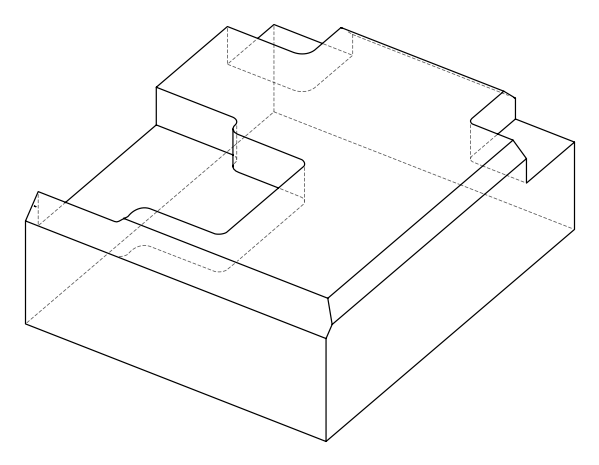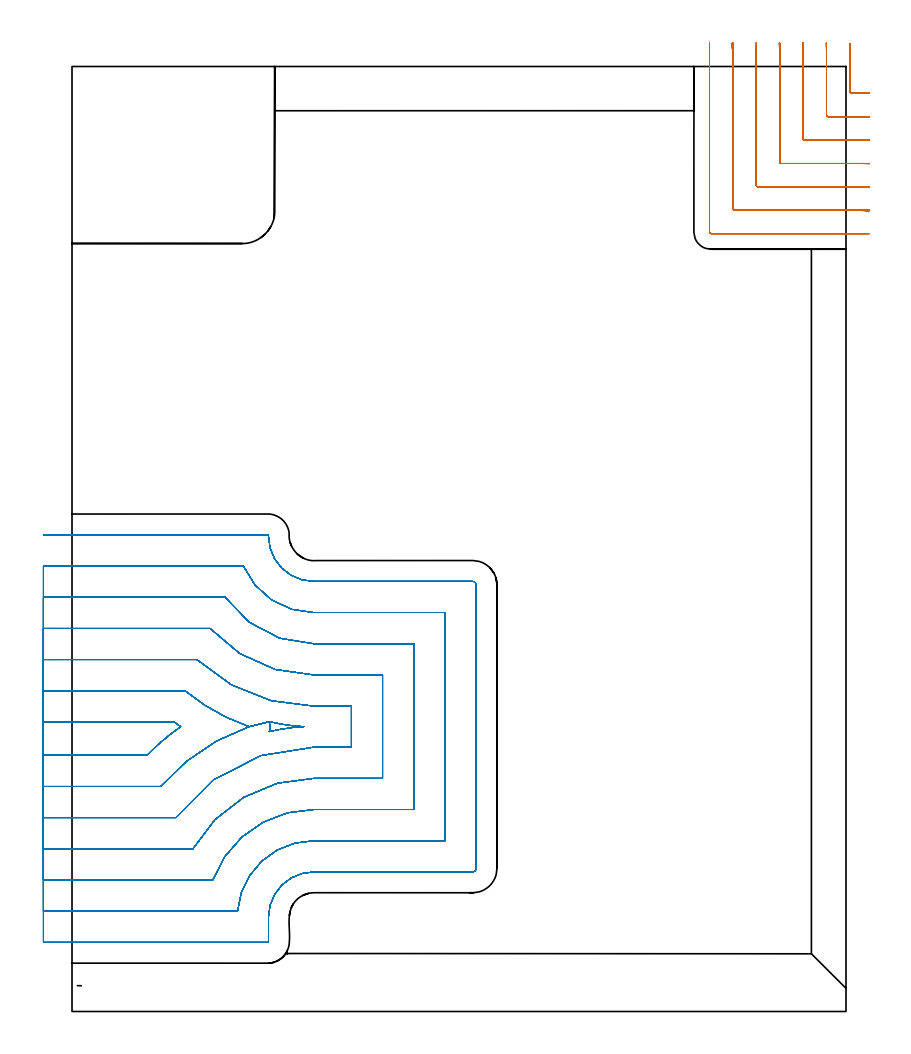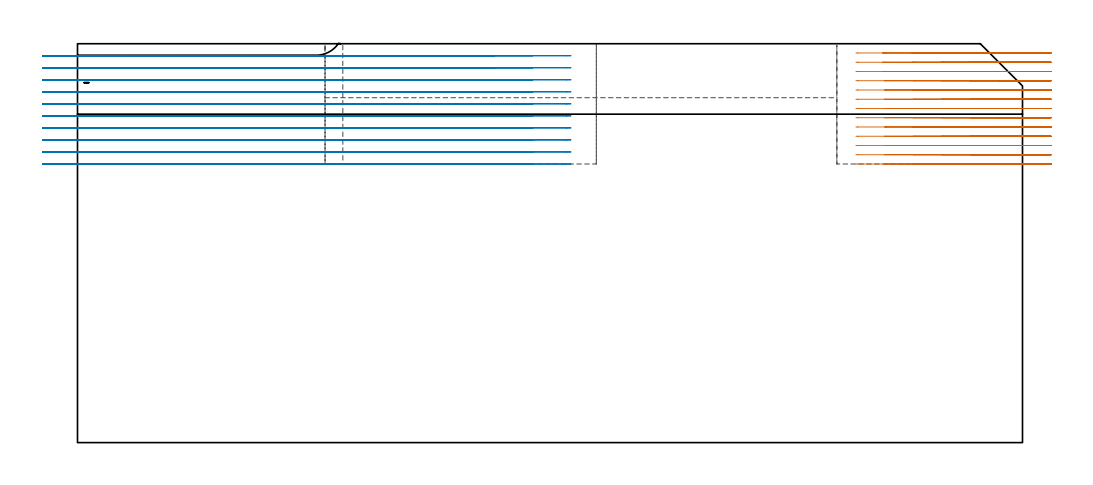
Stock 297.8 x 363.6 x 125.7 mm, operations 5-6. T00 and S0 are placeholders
(PLAN: 6 operations, 3 tool changes, 133 min)
(1 AREA_MILL | FG_CHAMFER_SURFACE | UGT0205_001 | 18.54 min | 73382 mm3)
(2 AREA_MILL_1 | FG_CHAMFER_SURFACE_1 | UGT0205_001 | 11.39 min | 24984 mm3)
(3 AREA_MILL_2 | FG_CHAMFER_SURFACE_2 | UGT0205_001 | 9.21 min | 25483 mm3)
(4 MILL_CORNER_NOTCH_RECTANGULAR | CORNER_NOTCH_RECTANGULAR | NXT0201_012 | Follow Part, ap 4, ae 75% | 12.47 min | 198972 mm3)
(5 MILL_CORNER_NOTCH_RECTANGULAR_1 | CORNER_NOTCH_RECTANGULAR_1 | NXT0201_011 | Follow Part, ap 3, ae 75% | 16.82 min | 153819 mm3)
(6 MILL_OPEN_POCKET | POCKET_OPEN | NXT0201_012 | Follow Part, ap 4, ae 75% | 64.62 min | 933026 mm3)
(TOOL UGT0205_001 | Chamfer Mill 20 x 3 x 45 deg. | D20 FL50 Z2)
(TOOL NXT0201_012 | ENDMILL 16mm [2P460-1600-NA 1630] | D16 FL38 Z6)
(TOOL NXT0201_011 | ENDMILL 12mm [2P460-1200-NA 1630] | D12 FL38 Z6)
(OP 5 MILL_CORNER_NOTCH_RECTANGULAR_1)
G17 G21 G94 G90
T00 M6
G54
G17 G0 G90 X299.209 Y372.413 S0 M3
G43 Z135.7 H1
Z122.785
G94 G1 X299.283 Y369.414 F250.
G2 X299.3 Y368.072 R54. F500.
G1 Y353.895
G3 X299.895 Y353.3 R0.6
G1 X302.272
G2 X303.8 Y353.278 R54.
G1 X306.799 Y353.194 F250.
G0 Z135.7
X290.172 Y372.598
Z122.785
G1 X290.274 Y369.6
G2 X290.3 Y368.072 R45. F500.
G1 Y344.896
G3 X290.896 Y344.3 R0.6
G1 X302.272
G2 X303.8 Y344.274 R45.
G1 X306.798 Y344.172 F250.
G0 Z135.7
X281.14 Y372.597
Z122.785
G1 X281.268 Y369.6
G2 X281.3 Y368.072 R36. F500.
G1 Y335.896
G3 X281.896 Y335.3 R0.6
G1 X302.272
G2 X303.8 Y335.268 R36.
G1 X306.797 Y335.14 F250.
G0 Z135.7
X272.087 Y372.595
Z122.785
G1 X272.257 Y369.6
G2 X272.3 Y368.072 R27. F500.
G1 Y326.896
G3 X272.896 Y326.3 R0.6
G1 X302.272
G2 X303.8 Y326.257 R27.
G1 X306.795 Y326.087 F250.
G0 Z135.7
X262.98 Y372.589
Z122.785
G1 X263.235 Y369.6
G2 X263.3 Y368.072 R18. F500.
G1 Y317.896
G3 X263.896 Y317.3 R0.6
G1 X302.272
G2 X303.8 Y317.235 R18.
G1 X306.789 Y316.98 F250.
G0 Z135.7
X253.66 Y372.556
Z122.785
G1 X254.169 Y369.6
G2 X254.3 Y368.072 R9. F500.
G1 Y308.897
G3 X254.897 Y308.3 R0.6
G1 X302.272
G2 X303.8 Y308.169 R9.
G1 X306.756 Y307.66 F250.
G0 Z135.7
X245.3 Y371.072
Z122.785
G1 Y368.072
Y299.897 F500.
G3 X245.897 Y299.3 R0.6
G1 X302.272
X305.272 F250.
G0 Z135.7
X299.209 Y372.413
Z119.869
G1 X299.283 Y369.414
G2 X299.3 Y368.071 R54. F500.
G1 Y353.895
G3 X299.895 Y353.3 R0.6
G1 X303.079
G2 X303.8 Y353.295 R54.
G1 X306.8 Y353.255 F250.
G0 Z135.7
X290.172 Y372.598
Z119.869
G1 X290.274 Y369.6
G2 X290.3 Y368.071 R45. F500.
G1 Y344.896
G3 X290.896 Y344.3 R0.6
G1 X303.079
G2 X303.8 Y344.294 R45.
G1 X306.8 Y344.246 F250.
G0 Z135.7
X281.14 Y372.597
Z119.869
G1 X281.267 Y369.6
G2 X281.3 Y368.071 R36. F500.
G1 Y335.896
G3 X281.896 Y335.3 R0.6
G1 X303.079
G2 X303.8 Y335.293 R36.
G1 X306.799 Y335.233 F250.
G0 Z135.7
X272.087 Y372.595
Z119.869
G1 X272.257 Y369.6
G2 X272.3 Y368.071 R27. F500.
G1 Y326.896
G3 X272.896 Y326.3 R0.6
G1 X303.079
G2 X303.8 Y326.29 R27.
G1 X306.799 Y326.21 F250.
G0 Z135.7
X262.98 Y372.589
Z119.869
G1 X263.235 Y369.6
G2 X263.3 Y368.071 R18. F500.
G1 Y317.896
G3 X263.896 Y317.3 R0.6
G1 X303.079
G2 X303.8 Y317.286 R18.
G1 X306.798 Y317.165 F250.
G0 Z135.7
X253.659 Y372.556
Z119.869
G1 X254.169 Y369.6
G2 X254.3 Y368.071 R9. F500.
G1 Y308.897
G3 X254.897 Y308.3 R0.6
G1 X303.079
G2 X303.8 Y308.271 R9.
G1 X306.79 Y308.031 F250.
G0 Z135.7
X245.3 Y371.071
Z119.869
G1 Y368.071
Y299.897 F500.
G3 X245.897 Y299.3 R0.6
G1 X303.079
X306.079 F250.
G0 Z135.7
X299.232 Y372.411
Z116.954
G1 X299.29 Y369.412
G2 X299.3 Y368.367 R54. F500.
G1 Y353.895
G3 X299.895 Y353.3 R0.6
G1 X303.8
X306.8 F250.
G0 Z135.7
X290.201 Y372.599
Z116.954
G1 X290.283 Y369.6
G2 X290.3 Y368.367 R45. F500.
G1 Y344.896
G3 X290.896 Y344.3 R0.6
G1 X303.8
X306.8 F250.
G0 Z135.7
X281.176 Y372.598
Z116.954
G1 X281.279 Y369.6
G2 X281.3 Y368.367 R36. F500.
G1 Y335.896
G3 X281.896 Y335.3 R0.6
G1 X303.8
X306.8 F250.
G0 Z135.7
X272.135 Y372.597
Z116.954
G1 X272.272 Y369.6
G2 X272.3 Y368.367 R27. F500.
G1 Y326.896
G3 X272.896 Y326.3 R0.6
G1 X303.8
X306.8 F250.
G0 Z135.7
X263.052 Y372.593
Z116.954
G1 X263.258 Y369.6
G2 X263.3 Y368.367 R18. F500.
G1 Y317.896
G3 X263.896 Y317.3 R0.6
G1 X303.8
X306.8 F250.
G0 Z135.7
X253.804 Y372.572
Z116.954
G1 X254.215 Y369.6
G2 X254.3 Y368.367 R9. F500.
G1 Y308.897
G3 X254.897 Y308.3 R0.6
G1 X303.8
X306.8 F250.
G0 Z135.7
X245.3 Y371.367
Z116.954
G1 Y368.367
Y299.897 F500.
G3 X245.897 Y299.3 R0.6
G1 X303.8
X306.8 F250.
G0 Z135.7
X299.3 Y372.409
Z114.038
G1 Y369.409
Y353.895 F500.
G3 X299.895 Y353.3 R0.6
G1 X303.8
X306.8 F250.
G0 Z135.7
X290.297 Y372.6
Z114.038
G1 X290.3 Y369.6
Y369.56 F500.
Y344.896
G3 X290.896 Y344.3 R0.6
G1 X303.8
X306.8 F250.
G0 Z135.7
X281.297 Y372.6
Z114.038
G1 X281.3 Y369.6
Y369.56 F500.
Y335.896
G3 X281.896 Y335.3 R0.6
G1 X303.8
X306.8 F250.
G0 Z135.7
X272.296 Y372.6
Z114.038
G1 X272.3 Y369.6
Y369.56 F500.
Y326.896
G3 X272.896 Y326.3 R0.6
G1 X303.8
X306.8 F250.
G0 Z135.7
X263.293 Y372.6
Z114.038
G1 X263.3 Y369.6
Y369.56 F500.
Y317.896
G3 X263.896 Y317.3 R0.6
G1 X303.8
X306.8 F250.
G0 Z135.7
X254.287 Y372.6
Z114.038
G1 X254.3 Y369.6
Y369.56 F500.
Y308.897
G3 X254.897 Y308.3 R0.6
G1 X303.8
X306.8 F250.
G0 Z135.7
X245.3 Y372.56
Z114.038
G1 Y369.56
Y299.897 F500.
G3 X245.897 Y299.3 R0.6
G1 X303.8
X306.8 F250.
G0 Z135.7
X299.3 Y372.409
Z111.123
G1 Y369.409
Y353.895 F500.
G3 X299.895 Y353.3 R0.6
G1 X303.8
X306.8 F250.
G0 Z135.7
X290.3 Y372.6
Z111.123
G1 Y369.6
Y344.896 F500.
G3 X290.896 Y344.3 R0.6
G1 X303.8
X306.8 F250.
G0 Z135.7
X281.3 Y372.6
Z111.123
G1 Y369.6
Y335.896 F500.
G3 X281.896 Y335.3 R0.6
G1 X303.8
X306.8 F250.
G0 Z135.7
X272.3 Y372.6
Z111.123
G1 Y369.6
Y326.896 F500.
G3 X272.896 Y326.3 R0.6
G1 X303.8
X306.8 F250.
G0 Z135.7
X263.3 Y372.6
Z111.123
G1 Y369.6
Y317.896 F500.
G3 X263.896 Y317.3 R0.6
G1 X303.8
X306.8 F250.
G0 Z135.7
X254.3 Y372.6
Z111.123
G1 Y369.6
Y308.896 F500.
G3 X254.896 Y308.3 R0.6
G1 X303.8
X306.8 F250.
G0 Z135.7
X245.3 Y372.6
Z111.123
G1 Y369.6
Y299.897 F500.
G3 X245.897 Y299.3 R0.6
G1 X303.8
X306.8 F250.
G0 Z135.7
X299.3 Y372.409
Z108.208
G1 Y369.409
Y353.895 F500.
G3 X299.895 Y353.3 R0.6
G1 X303.8
X306.8 F250.
G0 Z135.7
X290.3 Y372.6
Z108.208
G1 Y369.6
Y344.896 F500.
G3 X290.896 Y344.3 R0.6
G1 X303.8
X306.8 F250.
G0 Z135.7
X281.3 Y372.6
Z108.208
G1 Y369.6
Y335.896 F500.
G3 X281.896 Y335.3 R0.6
G1 X303.8
X306.8 F250.
G0 Z135.7
X272.3 Y372.6
Z108.208
G1 Y369.6
Y326.896 F500.
G3 X272.896 Y326.3 R0.6
G1 X303.8
X306.8 F250.
G0 Z135.7
X263.3 Y372.6
Z108.208
G1 Y369.6
Y317.896 F500.
G3 X263.896 Y317.3 R0.6
G1 X303.8
X306.8 F250.
G0 Z135.7
X254.3 Y372.6
Z108.208
G1 Y369.6
Y308.897 F500.
G3 X254.897 Y308.3 R0.6
G1 X303.8
X306.8 F250.
G0 Z135.7
X245.3 Y372.6
Z108.208
G1 Y369.6
Y299.897 F500.
G3 X245.897 Y299.3 R0.6
G1 X303.8
X306.8 F250.
G0 Z135.7
X299.3 Y372.409
Z105.292
G1 Y369.409
Y353.895 F500.
G3 X299.895 Y353.3 R0.6
G1 X303.8
X306.8 F250.
G0 Z135.7
X290.3 Y372.6
Z105.292
G1 Y369.6
Y344.896 F500.
G3 X290.896 Y344.3 R0.6
G1 X303.8
X306.8 F250.
G0 Z135.7
X281.3 Y372.6
Z105.292
G1 Y369.6
Y335.896 F500.
G3 X281.896 Y335.3 R0.6
G1 X303.8
X306.8 F250.
G0 Z135.7
X272.3 Y372.6
Z105.292
G1 Y369.6
Y326.896 F500.
G3 X272.896 Y326.3 R0.6
G1 X303.8
X306.8 F250.
G0 Z135.7
X263.3 Y372.6
Z105.292
G1 Y369.6
Y317.896 F500.
G3 X263.896 Y317.3 R0.6
G1 X303.8
X306.8 F250.
G0 Z135.7
X254.3 Y372.6
Z105.292
G1 Y369.6
Y308.897 F500.
G3 X254.897 Y308.3 R0.6
G1 X303.8
X306.8 F250.
G0 Z135.7
X245.3 Y372.6
Z105.292
G1 Y369.6
Y299.897 F500.
G3 X245.897 Y299.3 R0.6
G1 X303.8
X306.8 F250.
G0 Z135.7
X299.3 Y372.409
Z102.377
G1 Y369.409
Y353.895 F500.
G3 X299.895 Y353.3 R0.6
G1 X303.8
X306.8 F250.
G0 Z135.7
X290.3 Y372.6
Z102.377
G1 Y369.6
Y344.896 F500.
G3 X290.896 Y344.3 R0.6
G1 X303.8
X306.8 F250.
G0 Z135.7
X281.3 Y372.6
Z102.377
G1 Y369.6
Y335.896 F500.
G3 X281.896 Y335.3 R0.6
G1 X303.8
X306.8 F250.
G0 Z135.7
X272.3 Y372.6
Z102.377
G1 Y369.6
Y326.896 F500.
G3 X272.896 Y326.3 R0.6
G1 X303.8
X306.8 F250.
G0 Z135.7
X263.3 Y372.6
Z102.377
G1 Y369.6
Y317.896 F500.
G3 X263.896 Y317.3 R0.6
G1 X303.8
X306.8 F250.
G0 Z135.7
X254.3 Y372.6
Z102.377
G1 Y369.6
Y308.897 F500.
G3 X254.897 Y308.3 R0.6
G1 X303.8
X306.8 F250.
G0 Z135.7
X245.3 Y372.6
Z102.377
G1 Y369.6
Y299.897 F500.
G3 X245.897 Y299.3 R0.6
G1 X303.8
X306.8 F250.
G0 Z135.7
X299.3 Y372.409
Z99.462
G1 Y369.409
Y353.895 F500.
G3 X299.895 Y353.3 R0.6
G1 X303.8
X306.8 F250.
G0 Z135.7
X290.3 Y372.6
Z99.462
G1 Y369.6
Y344.896 F500.
G3 X290.896 Y344.3 R0.6
G1 X303.8
X306.8 F250.
G0 Z135.7
X281.3 Y372.6
Z99.462
G1 Y369.6
Y335.896 F500.
G3 X281.896 Y335.3 R0.6
G1 X303.8
X306.8 F250.
G0 Z135.7
X272.3 Y372.6
Z99.462
G1 Y369.6
Y326.896 F500.
G3 X272.896 Y326.3 R0.6
G1 X303.8
X306.8 F250.
G0 Z135.7
X263.3 Y372.6
Z99.462
G1 Y369.6
Y317.896 F500.
G3 X263.896 Y317.3 R0.6
G1 X303.8
X306.8 F250.
G0 Z135.7
X254.3 Y372.6
Z99.462
G1 Y369.6
Y308.897 F500.
G3 X254.897 Y308.3 R0.6
G1 X303.8
X306.8 F250.
G0 Z135.7
X245.3 Y372.6
Z99.462
G1 Y369.6
Y299.897 F500.
G3 X245.897 Y299.3 R0.6
G1 X303.8
X306.8 F250.
G0 Z135.7
X299.3 Y372.409
Z96.546
G1 Y369.409
Y353.895 F500.
G3 X299.895 Y353.3 R0.6
G1 X303.8
X306.8 F250.
G0 Z135.7
X290.3 Y372.6
Z96.546
G1 Y369.6
Y344.896 F500.
G3 X290.896 Y344.3 R0.6
G1 X303.8
X306.8 F250.
G0 Z135.7
X281.3 Y372.6
Z96.546
G1 Y369.6
Y335.896 F500.
G3 X281.896 Y335.3 R0.6
G1 X303.8
X306.8 F250.
G0 Z135.7
X272.3 Y372.6
Z96.546
G1 Y369.6
Y326.896 F500.
G3 X272.896 Y326.3 R0.6
G1 X303.8
X306.8 F250.
G0 Z135.7
X263.3 Y372.6
Z96.546
G1 Y369.6
Y317.896 F500.
G3 X263.896 Y317.3 R0.6
G1 X303.8
X306.8 F250.
G0 Z135.7
X254.3 Y372.6
Z96.546
G1 Y369.6
Y308.897 F500.
G3 X254.897 Y308.3 R0.6
G1 X303.8
X306.8 F250.
G0 Z135.7
X245.3 Y372.6
Z96.546
G1 Y369.6
Y299.897 F500.
G3 X245.897 Y299.3 R0.6
G1 X303.8
X306.8 F250.
G0 Z135.7
X299.3 Y372.409
Z93.631
G1 Y369.409
Y353.895 F500.
G3 X299.895 Y353.3 R0.6
G1 X303.8
X306.8 F250.
G0 Z135.7
X290.3 Y372.6
Z93.631
G1 Y369.6
Y344.896 F500.
G3 X290.896 Y344.3 R0.6
G1 X303.8
X306.8 F250.
G0 Z135.7
X281.3 Y372.6
Z93.631
G1 Y369.6
Y335.896 F500.
G3 X281.896 Y335.3 R0.6
G1 X303.8
X306.8 F250.
G0 Z135.7
X272.3 Y372.6
Z93.631
G1 Y369.6
Y326.896 F500.
G3 X272.896 Y326.3 R0.6
G1 X303.8
X306.8 F250.
G0 Z135.7
X263.3 Y372.6
Z93.631
G1 Y369.6
Y317.896 F500.
G3 X263.896 Y317.3 R0.6
G1 X303.8
X306.8 F250.
G0 Z135.7
X254.3 Y372.6
Z93.631
G1 Y369.6
Y308.897 F500.
G3 X254.897 Y308.3 R0.6
G1 X303.8
X306.8 F250.
G0 Z135.7
X245.3 Y372.6
Z93.631
G1 Y369.6
Y299.897 F500.
G3 X245.897 Y299.3 R0.6
G1 X303.8
X306.8 F250.
G0 Z135.7
X299.3 Y372.409
Z90.715
G1 Y369.409
Y353.895 F500.
G3 X299.895 Y353.3 R0.6
G1 X303.8
X306.8 F250.
G0 Z135.7
X290.3 Y372.6
Z90.715
G1 Y369.6
Y344.896 F500.
G3 X290.896 Y344.3 R0.6
G1 X303.8
X306.8 F250.
G0 Z135.7
X281.3 Y372.6
Z90.715
G1 Y369.6
Y335.896 F500.
G3 X281.896 Y335.3 R0.6
G1 X303.8
X306.8 F250.
G0 Z135.7
X272.3 Y372.6
Z90.715
G1 Y369.6
Y326.896 F500.
G3 X272.896 Y326.3 R0.6
G1 X303.8
X306.8 F250.
G0 Z135.7
X263.3 Y372.6
Z90.715
G1 Y369.6
Y317.896 F500.
G3 X263.896 Y317.3 R0.6
G1 X303.8
X306.8 F250.
G0 Z135.7
X254.3 Y372.6
Z90.715
G1 Y369.6
Y308.897 F500.
G3 X254.897 Y308.3 R0.6
G1 X303.8
X306.8 F250.
G0 Z135.7
X245.3 Y372.6
Z90.715
G1 Y369.6
Y299.897 F500.
G3 X245.897 Y299.3 R0.6
G1 X303.8
X306.8 F250.
G0 Z135.7
X299.3 Y372.409
Z87.8
G1 Y369.409
Y353.895 F500.
G3 X299.895 Y353.3 R0.6
G1 X303.8
X306.8 F250.
G0 Z135.7
X290.3 Y372.6
Z87.8
G1 Y369.6
Y344.896 F500.
G3 X290.896 Y344.3 R0.6
G1 X303.8
X306.8 F250.
G0 Z135.7
X281.3 Y372.6
Z87.8
G1 Y369.6
Y335.896 F500.
G3 X281.896 Y335.3 R0.6
G1 X303.8
X306.8 F250.
G0 Z135.7
X272.3 Y372.6
Z87.8
G1 Y369.6
Y326.896 F500.
G3 X272.896 Y326.3 R0.6
G1 X303.8
X306.8 F250.
G0 Z135.7
X263.3 Y372.6
Z87.8
G1 Y369.6
Y317.896 F500.
G3 X263.896 Y317.3 R0.6
G1 X303.8
X306.8 F250.
G0 Z135.7
X254.3 Y372.6
Z87.8
G1 Y369.6
Y308.897 F500.
G3 X254.897 Y308.3 R0.6
G1 X303.8
X306.8 F250.
G0 Z135.7
X245.3 Y372.6
Z87.8
G1 Y369.6
Y299.897 F500.
G3 X245.897 Y299.3 R0.6
G1 X303.8
X306.8 F250.
G0 Z135.7
M5
M2
(OP 6 MILL_OPEN_POCKET)
G17 G21 G94 G90
T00 M6
G54
G17 G0 G90 X-11. Y98.6 S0 M3
G43 Z135.7 H1
Z121.91
G94 G1 X-8. F250.
X28.882 F500.
G2 X41.819 Y109.6 R89.4
X39.333 Y111.4 R89.4
G1 X-8.
X-11. F250.
Y86.6
X-8.
X34.173 F500.
G2 X68.143 Y109.6 R77.4
G1 X75.91 Y111.517
G3 X89.17 Y109.6 R73.4
X75.91 Y107.683 R73.4
X75.91 Y111.517 R8.
G1 X68.143 Y109.6
G2 X43.497 Y123.4 R77.4
G1 X-8.
X-11. F250.
Y74.6
X-8.
X39.988 F500.
G2 X93. Y101.7 R65.4
G1 X107.5
Y117.5
X93.
G2 X48.045 Y135.4 R65.4
G1 X-8.
X-11. F250.
Y62.6
X-8.
X46.526 F500.
G2 X93. Y89.7 R53.4
G1 X119.5
Y129.5
X93.
G2 X53.109 Y147.4 R53.4
G1 X-8.
X-11. F250.
Y50.6
X-8.
X54.148 F500.
G2 X93. Y77.7 R41.4
G1 X131.5
Y141.5
X93.
G2 X58.916 Y159.4 R41.4
G1 X-8.
X-11. F250.
Y38.6
X-8.
X63.69 F500.
G2 X93. Y65.7 R29.4
G1 X143.5
Y153.5
X93.
G2 X65.942 Y171.4 R29.4
G1 X-8.
X-11. F250.
Y26.6
X-8.
X75.3 F500.
G3 X75.6 Y26.9 R0.3
G1 Y36.3
G2 X93. Y53.7 R17.4
G1 X154.1
G3 X155.5 Y55.1 R1.4
G1 Y164.1
G3 X154.1 Y165.5 R1.4
G1 X93.
G2 X75.6 Y182.9 R17.4
G1 Y183.1
G3 X75.3 Y183.4 R0.3
G1 X-8.
X-11. F250.
G0 Y98.6 Z118.12
G1 X-8.
X28.882 F500.
G2 X41.819 Y109.6 R89.4
X39.333 Y111.4 R89.4
G1 X-8.
X-11. F250.
Y86.6
X-8.
X34.173 F500.
G2 X68.143 Y109.6 R77.4
G1 X75.91 Y111.517
G3 X89.17 Y109.6 R73.4
X75.91 Y107.683 R73.4
X75.91 Y111.517 R8.
G1 X68.143 Y109.6
G2 X43.497 Y123.4 R77.4
G1 X-8.
X-11. F250.
Y74.6
X-8.
X39.988 F500.
G2 X93. Y101.7 R65.4
G1 X107.5
Y117.5
X93.
G2 X48.045 Y135.4 R65.4
G1 X-8.
X-11. F250.
Y62.6
X-8.
X46.526 F500.
G2 X93. Y89.7 R53.4
G1 X119.5
Y129.5
X93.
G2 X53.109 Y147.4 R53.4
G1 X-8.
X-11. F250.
Y50.6
X-8.
X54.148 F500.
G2 X93. Y77.7 R41.4
G1 X131.5
Y141.5
X93.
G2 X58.916 Y159.4 R41.4
G1 X-8.
X-11. F250.
Y38.6
X-8.
X63.69 F500.
G2 X93. Y65.7 R29.4
G1 X143.5
Y153.5
X93.
G2 X65.942 Y171.4 R29.4
G1 X-8.
X-11. F250.
Y26.6
X-8.
X75.3 F500.
G3 X75.6 Y26.9 R0.3
G1 Y36.3
G2 X93. Y53.7 R17.4
G1 X154.1
G3 X155.5 Y55.1 R1.4
G1 Y164.1
G3 X154.1 Y165.5 R1.4
G1 X93.
G2 X75.6 Y182.9 R17.4
G1 Y183.1
G3 X75.3 Y183.4 R0.3
G1 X-8.
X-11. F250.
G0 Y98.6 Z114.33
G1 X-8.
X28.882 F500.
G2 X41.819 Y109.6 R89.4
X39.333 Y111.4 R89.4
G1 X-8.
X-11. F250.
Y86.6
X-8.
X34.173 F500.
G2 X68.143 Y109.6 R77.4
G1 X75.91 Y111.517
G3 X89.17 Y109.6 R73.4
X75.91 Y107.683 R73.4
X75.91 Y111.517 R8.
G1 X68.143 Y109.6
G2 X43.497 Y123.4 R77.4
G1 X-8.
X-11. F250.
Y74.6
X-8.
X39.988 F500.
G2 X93. Y101.7 R65.4
G1 X107.5
Y117.5
X93.
G2 X48.045 Y135.4 R65.4
G1 X-8.
X-11. F250.
Y62.6
X-8.
X46.526 F500.
G2 X93. Y89.7 R53.4
G1 X119.5
Y129.5
X93.
G2 X53.109 Y147.4 R53.4
G1 X-8.
X-11. F250.
Y50.6
X-8.
X54.148 F500.
G2 X93. Y77.7 R41.4
G1 X131.5
Y141.5
X93.
G2 X58.916 Y159.4 R41.4
G1 X-8.
X-11. F250.
Y38.6
X-8.
X63.69 F500.
G2 X93. Y65.7 R29.4
G1 X143.5
Y153.5
X93.
G2 X65.942 Y171.4 R29.4
G1 X-8.
X-11. F250.
Y26.6
X-8.
X75.3 F500.
G3 X75.6 Y26.9 R0.3
G1 Y36.3
G2 X93. Y53.7 R17.4
G1 X154.1
G3 X155.5 Y55.1 R1.4
G1 Y164.1
G3 X154.1 Y165.5 R1.4
G1 X93.
G2 X75.6 Y182.9 R17.4
G1 Y183.1
G3 X75.3 Y183.4 R0.3
G1 X-8.
X-11. F250.
G0 Y98.6 Z110.54
G1 X-8.
X28.882 F500.
G2 X41.819 Y109.6 R89.4
X39.333 Y111.4 R89.4
G1 X-8.
X-11. F250.
Y86.6
X-8.
X34.173 F500.
G2 X68.143 Y109.6 R77.4
G1 X75.91 Y111.517
G3 X89.17 Y109.6 R73.4
X75.91 Y107.683 R73.4
X75.91 Y111.517 R8.
G1 X68.143 Y109.6
G2 X43.497 Y123.4 R77.4
G1 X-8.
X-11. F250.
Y74.6
X-8.
X39.988 F500.
G2 X93. Y101.7 R65.4
G1 X107.5
Y117.5
X93.
G2 X48.045 Y135.4 R65.4
G1 X-8.
X-11. F250.
Y62.6
X-8.
X46.526 F500.
G2 X93. Y89.7 R53.4
G1 X119.5
Y129.5
X93.
G2 X53.109 Y147.4 R53.4
G1 X-8.
X-11. F250.
Y50.6
X-8.
X54.148 F500.
G2 X93. Y77.7 R41.4
G1 X131.5
Y141.5
X93.
G2 X58.916 Y159.4 R41.4
G1 X-8.
X-11. F250.
Y38.6
X-8.
X63.69 F500.
G2 X93. Y65.7 R29.4
G1 X143.5
Y153.5
X93.
G2 X65.942 Y171.4 R29.4
G1 X-8.
X-11. F250.
Y26.6
X-8.
X75.3 F500.
G3 X75.6 Y26.9 R0.3
G1 Y36.3
G2 X93. Y53.7 R17.4
G1 X154.1
G3 X155.5 Y55.1 R1.4
G1 Y164.1
G3 X154.1 Y165.5 R1.4
G1 X93.
G2 X75.6 Y182.9 R17.4
G1 Y183.1
G3 X75.3 Y183.4 R0.3
G1 X-8.
X-11. F250.
G0 Y98.6 Z106.75
G1 X-8.
X28.882 F500.
G2 X41.819 Y109.6 R89.4
X39.333 Y111.4 R89.4
G1 X-8.
X-11. F250.
Y86.6
X-8.
X34.173 F500.
G2 X68.143 Y109.6 R77.4
G1 X75.91 Y111.517
G3 X89.17 Y109.6 R73.4
X75.91 Y107.683 R73.4
X75.91 Y111.517 R8.
G1 X68.143 Y109.6
G2 X43.497 Y123.4 R77.4
G1 X-8.
X-11. F250.
Y74.6
X-8.
X39.988 F500.
G2 X93. Y101.7 R65.4
G1 X107.5
Y117.5
X93.
G2 X48.045 Y135.4 R65.4
G1 X-8.
X-11. F250.
Y62.6
X-8.
X46.526 F500.
G2 X93. Y89.7 R53.4
G1 X119.5
Y129.5
X93.
G2 X53.109 Y147.4 R53.4
G1 X-8.
X-11. F250.
Y50.6
X-8.
X54.148 F500.
G2 X93. Y77.7 R41.4
G1 X131.5
Y141.5
X93.
G2 X58.916 Y159.4 R41.4
G1 X-8.
X-11. F250.
Y38.6
X-8.
X63.69 F500.
G2 X93. Y65.7 R29.4
G1 X143.5
Y153.5
X93.
G2 X65.942 Y171.4 R29.4
G1 X-8.
X-11. F250.
Y26.6
X-8.
X75.3 F500.
G3 X75.6 Y26.9 R0.3
G1 Y36.3
G2 X93. Y53.7 R17.4
G1 X154.1
G3 X155.5 Y55.1 R1.4
G1 Y164.1
G3 X154.1 Y165.5 R1.4
G1 X93.
G2 X75.6 Y182.9 R17.4
G1 Y183.1
G3 X75.3 Y183.4 R0.3
G1 X-8.
X-11. F250.
G0 Y98.6 Z102.96
G1 X-8.
X28.882 F500.
G2 X41.819 Y109.6 R89.4
X39.333 Y111.4 R89.4
G1 X-8.
X-11. F250.
Y86.6
X-8.
X34.173 F500.
G2 X68.143 Y109.6 R77.4
G1 X75.91 Y111.517
G3 X89.17 Y109.6 R73.4
X75.91 Y107.683 R73.4
X75.91 Y111.517 R8.
G1 X68.143 Y109.6
G2 X43.497 Y123.4 R77.4
G1 X-8.
X-11. F250.
Y74.6
X-8.
X39.988 F500.
G2 X93. Y101.7 R65.4
G1 X107.5
Y117.5
X93.
G2 X48.045 Y135.4 R65.4
G1 X-8.
X-11. F250.
Y62.6
X-8.
X46.526 F500.
G2 X93. Y89.7 R53.4
G1 X119.5
Y129.5
X93.
G2 X53.109 Y147.4 R53.4
G1 X-8.
X-11. F250.
Y50.6
X-8.
X54.148 F500.
G2 X93. Y77.7 R41.4
G1 X131.5
Y141.5
X93.
G2 X58.916 Y159.4 R41.4
G1 X-8.
X-11. F250.
Y38.6
X-8.
X63.69 F500.
G2 X93. Y65.7 R29.4
G1 X143.5
Y153.5
X93.
G2 X65.942 Y171.4 R29.4
G1 X-8.
X-11. F250.
Y26.6
X-8.
X75.3 F500.
G3 X75.6 Y26.9 R0.3
G1 Y36.3
G2 X93. Y53.7 R17.4
G1 X154.1
G3 X155.5 Y55.1 R1.4
G1 Y164.1
G3 X154.1 Y165.5 R1.4
G1 X93.
G2 X75.6 Y182.9 R17.4
G1 Y183.1
G3 X75.3 Y183.4 R0.3
G1 X-8.
X-11. F250.
G0 Y98.6 Z99.17
G1 X-8.
X28.882 F500.
G2 X41.819 Y109.6 R89.4
X39.333 Y111.4 R89.4
G1 X-8.
X-11. F250.
Y86.6
X-8.
X34.173 F500.
G2 X68.143 Y109.6 R77.4
G1 X75.91 Y111.517
G3 X89.17 Y109.6 R73.4
X75.91 Y107.683 R73.4
X75.91 Y111.517 R8.
G1 X68.143 Y109.6
G2 X43.497 Y123.4 R77.4
G1 X-8.
X-11. F250.
Y74.6
X-8.
X39.988 F500.
G2 X93. Y101.7 R65.4
G1 X107.5
Y117.5
X93.
G2 X48.045 Y135.4 R65.4
G1 X-8.
X-11. F250.
Y62.6
X-8.
X46.526 F500.
G2 X93. Y89.7 R53.4
G1 X119.5
Y129.5
X93.
G2 X53.109 Y147.4 R53.4
G1 X-8.
X-11. F250.
Y50.6
X-8.
X54.148 F500.
G2 X93. Y77.7 R41.4
G1 X131.5
Y141.5
X93.
G2 X58.916 Y159.4 R41.4
G1 X-8.
X-11. F250.
Y38.6
X-8.
X63.69 F500.
G2 X93. Y65.7 R29.4
G1 X143.5
Y153.5
X93.
G2 X65.942 Y171.4 R29.4
G1 X-8.
X-11. F250.
Y26.6
X-8.
X75.3 F500.
G3 X75.6 Y26.9 R0.3
G1 Y36.3
G2 X93. Y53.7 R17.4
G1 X154.1
G3 X155.5 Y55.1 R1.4
G1 Y164.1
G3 X154.1 Y165.5 R1.4
G1 X93.
G2 X75.6 Y182.9 R17.4
G1 Y183.1
G3 X75.3 Y183.4 R0.3
G1 X-8.
X-11. F250.
G0 Y98.6 Z95.38
G1 X-8.
X28.882 F500.
G2 X41.819 Y109.6 R89.4
X39.333 Y111.4 R89.4
G1 X-8.
X-11. F250.
Y86.6
X-8.
X34.173 F500.
G2 X68.143 Y109.6 R77.4
G1 X75.91 Y111.517
G3 X89.17 Y109.6 R73.4
X75.91 Y107.683 R73.4
X75.91 Y111.517 R8.
G1 X68.143 Y109.6
G2 X43.497 Y123.4 R77.4
G1 X-8.
X-11. F250.
Y74.6
X-8.
X39.988 F500.
G2 X93. Y101.7 R65.4
G1 X107.5
Y117.5
X93.
G2 X48.045 Y135.4 R65.4
G1 X-8.
X-11. F250.
Y62.6
X-8.
X46.526 F500.
G2 X93. Y89.7 R53.4
G1 X119.5
Y129.5
X93.
G2 X53.109 Y147.4 R53.4
G1 X-8.
X-11. F250.
Y50.6
X-8.
X54.148 F500.
G2 X93. Y77.7 R41.4
G1 X131.5
Y141.5
X93.
G2 X58.916 Y159.4 R41.4
G1 X-8.
X-11. F250.
Y38.6
X-8.
X63.69 F500.
G2 X93. Y65.7 R29.4
G1 X143.5
Y153.5
X93.
G2 X65.942 Y171.4 R29.4
G1 X-8.
X-11. F250.
Y26.6
X-8.
X75.3 F500.
G3 X75.6 Y26.9 R0.3
G1 Y36.3
G2 X93. Y53.7 R17.4
G1 X154.1
G3 X155.5 Y55.1 R1.4
G1 Y164.1
G3 X154.1 Y165.5 R1.4
G1 X93.
G2 X75.6 Y182.9 R17.4
G1 Y183.1
G3 X75.3 Y183.4 R0.3
G1 X-8.
X-11. F250.
G0 Y98.6 Z91.59
G1 X-8.
X28.882 F500.
G2 X41.819 Y109.6 R89.4
X39.333 Y111.4 R89.4
G1 X-8.
X-11. F250.
Y86.6
X-8.
X34.173 F500.
G2 X68.143 Y109.6 R77.4
G1 X75.91 Y111.517
G3 X89.17 Y109.6 R73.4
X75.91 Y107.683 R73.4
X75.91 Y111.517 R8.
G1 X68.143 Y109.6
G2 X43.497 Y123.4 R77.4
G1 X-8.
X-11. F250.
Y74.6
X-8.
X39.988 F500.
G2 X93. Y101.7 R65.4
G1 X107.5
Y117.5
X93.
G2 X48.045 Y135.4 R65.4
G1 X-8.
X-11. F250.
Y62.6
X-8.
X46.526 F500.
G2 X93. Y89.7 R53.4
G1 X119.5
Y129.5
X93.
G2 X53.109 Y147.4 R53.4
G1 X-8.
X-11. F250.
Y50.6
X-8.
X54.148 F500.
G2 X93. Y77.7 R41.4
G1 X131.5
Y141.5
X93.
G2 X58.916 Y159.4 R41.4
G1 X-8.
X-11. F250.
Y38.6
X-8.
X63.69 F500.
G2 X93. Y65.7 R29.4
G1 X143.5
Y153.5
X93.
G2 X65.942 Y171.4 R29.4
G1 X-8.
X-11. F250.
Y26.6
X-8.
X75.3 F500.
G3 X75.6 Y26.9 R0.3
G1 Y36.3
G2 X93. Y53.7 R17.4
G1 X154.1
G3 X155.5 Y55.1 R1.4
G1 Y164.1
G3 X154.1 Y165.5 R1.4
G1 X93.
G2 X75.6 Y182.9 R17.4
G1 Y183.1
G3 X75.3 Y183.4 R0.3
G1 X-8.
X-11. F250.
G0 Y98.6 Z87.8
G1 X-8.
X28.882 F500.
G2 X41.819 Y109.6 R89.4
X39.333 Y111.4 R89.4
G1 X-8.
X-11. F250.
Y86.6
X-8.
X34.173 F500.
G2 X68.143 Y109.6 R77.4
G1 X75.91 Y111.517
G3 X89.17 Y109.6 R73.4
X75.91 Y107.683 R73.4
X75.91 Y111.517 R8.
G1 X68.143 Y109.6
G2 X43.497 Y123.4 R77.4
G1 X-8.
X-11. F250.
Y74.6
X-8.
X39.988 F500.
G2 X93. Y101.7 R65.4
G1 X107.5
Y117.5
X93.
G2 X48.045 Y135.4 R65.4
G1 X-8.
X-11. F250.
Y62.6
X-8.
X46.526 F500.
G2 X93. Y89.7 R53.4
G1 X119.5
Y129.5
X93.
G2 X53.109 Y147.4 R53.4
G1 X-8.
X-11. F250.
Y50.6
X-8.
X54.148 F500.
G2 X93. Y77.7 R41.4
G1 X131.5
Y141.5
X93.
G2 X58.916 Y159.4 R41.4
G1 X-8.
X-11. F250.
Y38.6
X-8.
X63.69 F500.
G2 X93. Y65.7 R29.4
G1 X143.5
Y153.5
X93.
G2 X65.942 Y171.4 R29.4
G1 X-8.
X-11. F250.
Y26.6
X-8.
X75.3 F500.
G3 X75.6 Y26.9 R0.3
G1 Y36.3
G2 X93. Y53.7 R17.4
G1 X154.1
G3 X155.5 Y55.1 R1.4
G1 Y164.1
G3 X154.1 Y165.5 R1.4
G1 X93.
G2 X75.6 Y182.9 R17.4
G1 Y183.1
G3 X75.3 Y183.4 R0.3
G1 X-8.
X-11. F250.
G0 Z135.7
M5
M2
